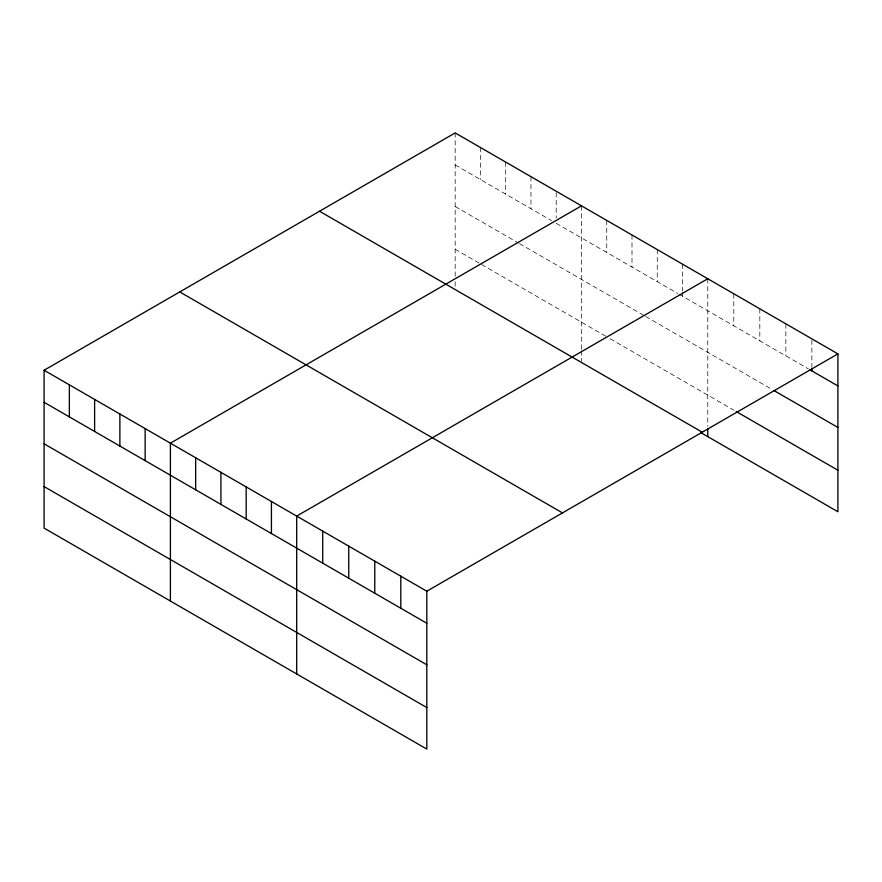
<?xml version="1.0" encoding="UTF-8"?>
<svg xmlns="http://www.w3.org/2000/svg" width="882" height="882" viewBox="0 0 882 882"><rect width="100%" height="100%" fill="white"/><g stroke="black" fill="none" stroke-linecap="round" stroke-linejoin="round"><path stroke-width="0.66" stroke-dasharray="4.41 3.31" d="M455.178 132.917L455.178 276.507M455.178 164.967L551.625 220.654M556.211 223.3L677.916 293.563M679.074 294.224L808.331 368.852M455.178 206.487L518.329 242.947M519.476 243.608L644.621 315.866M645.778 316.528L771.651 389.205M455.178 249.264L480.436 263.85M481.583 264.512L606.739 336.77M610.179 338.754L733.802 410.13M811.87 340.187L811.87 366.901M785.851 323.826L785.851 355.876M759.821 308.81L759.821 340.849M733.802 293.783L733.802 325.833M707.772 278.756L707.772 426.238M682.514 264.17L682.514 290.873M682.514 292.218L682.514 296.22M657.255 249.584L657.255 281.634M631.997 235.009L631.997 267.048M606.739 220.423L606.739 252.472M581.481 205.837L581.481 349.426M581.481 350.727L581.481 361.113M556.211 192.585L556.211 217.964M530.953 176.665L530.953 208.714M505.695 162.09L505.695 194.128M480.436 147.503L480.436 179.553M455.178 281.7L455.178 286.893"/><path stroke-width="1.32" d="M44.1 370.253L426.822 591.216L426.822 749.083L44.1 528.12L44.1 370.253L455.178 132.917L837.9 353.88L837.9 511.747L700.881 432.643M581.481 205.837L170.402 443.172L170.402 601.039M707.772 278.756L296.694 516.091L296.694 673.958M426.822 591.216L837.9 353.88M809.511 369.536L837.9 385.93M774.021 390.572L837.9 427.45M736.161 411.497L837.9 470.227M319.527 211.239L702.248 432.202M179.752 291.931L562.473 512.894M44.1 402.302L426.822 623.265M44.1 443.822L426.822 664.785M44.1 486.599L426.822 707.562M811.87 368.235L811.87 370.903M707.772 428.839L707.772 436.623M400.803 576.189L400.803 608.238M374.773 561.161L374.773 593.211M348.743 546.134L348.743 578.184M322.724 531.118L322.724 563.157M271.435 501.505L271.435 533.555M246.177 486.919L246.177 518.969M220.919 472.333L220.919 504.383M195.661 457.758L195.661 489.797M145.144 428.586L145.144 460.636M119.875 414L119.875 446.049M94.617 399.425L94.617 431.463M69.358 384.839L69.358 416.877"/></g></svg>
